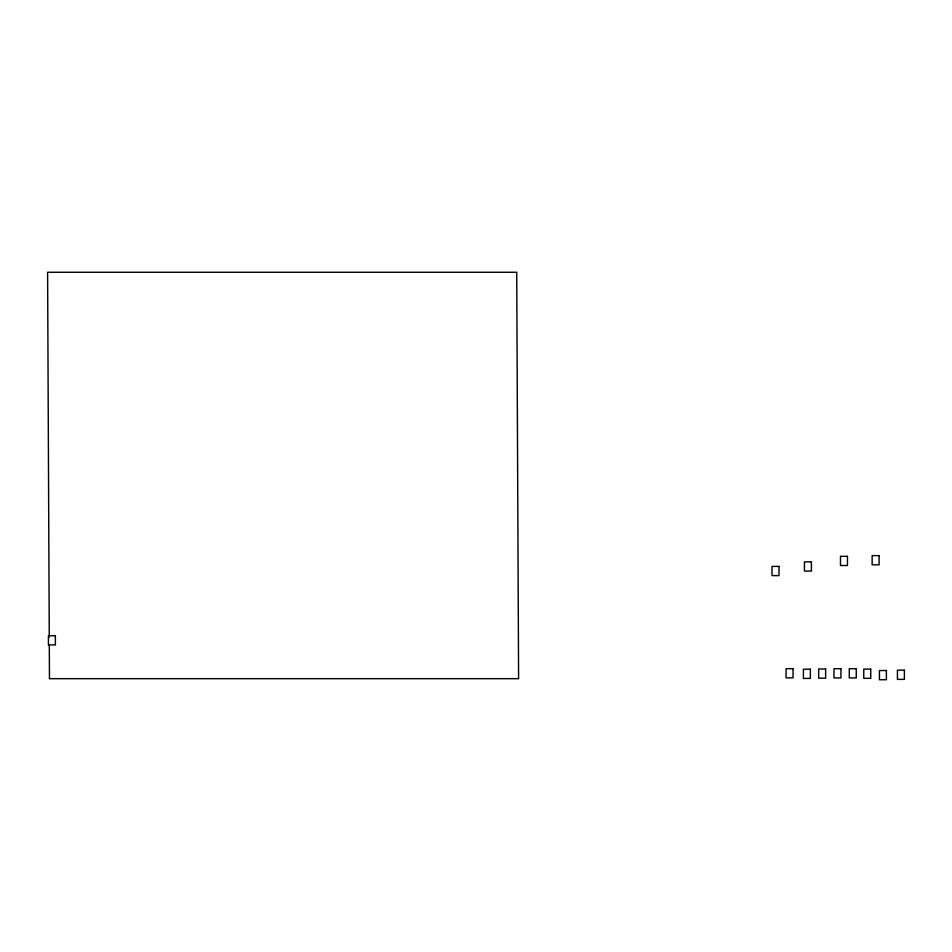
<?xml version="1.0" encoding="UTF-8"?>
<svg xmlns="http://www.w3.org/2000/svg" width="952" height="952" viewBox="0 0 952 952"><rect width="100%" height="100%" fill="white"/><g stroke="black" fill="none" stroke-linecap="round" stroke-linejoin="round"><path stroke-width="1.43" d="M49.266 637.15L47.6 272.26L516.722 272.26L518.59 678.681L49.456 678.681L49.302 644.563M879.112 555.611L872.151 555.611L872.151 564.822L879.112 564.822L879.112 555.611M847.447 556.325L840.485 556.325L840.485 565.524L847.447 565.524L847.447 556.325M811.413 561.87L804.44 561.87L804.44 571.081L811.413 571.081L811.413 561.87M778.998 566.392L772.024 566.392L772.024 575.603L778.998 575.603L778.998 566.392M55.383 635.71L48.421 635.71L48.421 644.921L55.383 644.921L55.383 635.71M793.04 668.661L786.078 668.661L786.078 677.872L793.04 677.872L793.04 668.661M840.937 668.697L833.964 668.697L833.964 677.907L840.937 677.907L840.937 668.697M856.253 668.709L849.279 668.709L849.279 677.919L856.253 677.919L856.253 668.709M825.634 668.982L818.672 668.982L818.672 678.193L825.634 678.193L825.634 668.982M810.366 669.208L803.405 669.208L803.405 678.419L810.366 678.419L810.366 669.208M870.735 669.125L863.761 669.125L863.761 678.336L870.735 678.336L870.735 669.125M904.4 670.16L897.438 670.16L897.438 679.371L904.4 679.371L904.4 670.16M886.395 670.529L879.434 670.529L879.434 679.74L886.395 679.74L886.395 670.529"/></g></svg>
